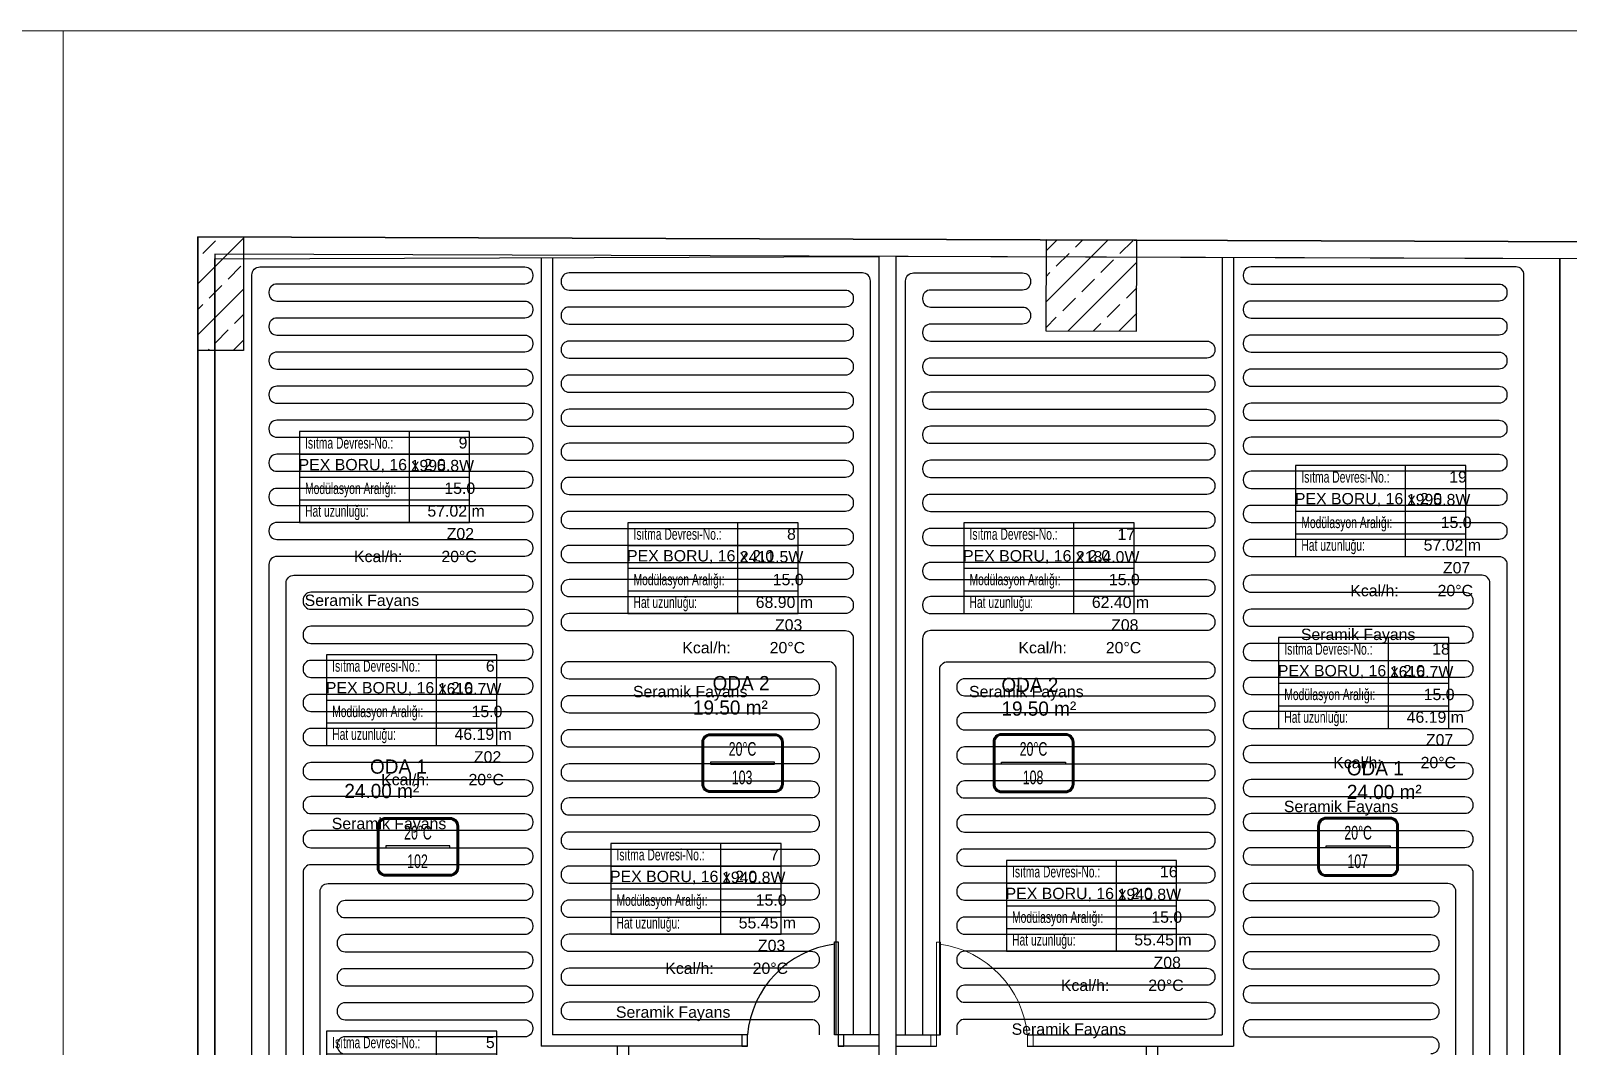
# Model space of a CAD drawing. Header units: centimetres. Extents: x 247996 to 315152, y -468471 to -440326.
# Drawn here: x 284849 to 286204, y -441221 to -440327 of the extents above; entities that cross this region are included whole.
import ezdxf
from ezdxf.enums import TextEntityAlignment as Align

# ---------------------------------------------------------------- set-up
doc = ezdxf.new("R2010")
doc.units = ezdxf.units.CM
doc.layers.add('SCOTT-ANTED', color=144, linetype='CONTINUOUS', lineweight=0)
doc.layers.add('SCOTT-M_Kapi_Kesit', color=171, linetype='CONTINUOUS', lineweight=20)
for name, color, linetype in [('SCOTT-MKDU0', 50, 'CONTINUOUS'), ('SCOTT-MTY-ISIKAYBIMAHAL', 2, 'CONTINUOUS'), ('SCOTT-MTY-PEX-BORU', 1, 'CONTINUOUS'), ('SCOTT-MTY-RADYATÖR', 2, 'CONTINUOUS'), ('SCOTT-MTY-VANA', 1, 'Continuous')]:
    doc.layers.add(name, color=color, linetype=linetype)
doc.styles.add('MtXpl_Comic_Sans_MS', font='comic.ttf')
doc.styles.add('MTYCAPLT', font='arial.ttf')

# ---------------------------------------------------------------- blocks, each defined once
blk = doc.blocks.new('asudhsaudhsa')
at = {"layer": 'SCOTT-M_Kapi_Kesit'}
for points in [[(526319.1, 4501829.3), (526319.1, 4501834.3), (526329.1, 4501834.3), (526329.1, 4501829.3), (526319.1, 4501829.3)], [(526319.1, 4501744.3), (526319.1, 4501749.3), (526329.1, 4501749.3), (526329.1, 4501744.3), (526319.1, 4501744.3)]]:
    blk.add_lwpolyline(points, dxfattribs=at)
blk.add_lwpolyline([(526329.1, 4501829.3), (526329.1, 4501826), (526410.9, 4501826), (526410.9, 4501829.3)], close=True, dxfattribs=at)
blk.add_arc((526320.8, 4501837.9), 88.9, 275.3081, 352.3253, dxfattribs=at)
blk = doc.blocks.new('MTY-RADYATOR MAHAL0')
at = {"layer": 'SCOTT-MTY-ISIKAYBIMAHAL', "color": 2}
for points in [[(-35.7, 18.4), (-35.7, -18.4, 0.414214), (-28.2, -25.9), (28.2, -25.9, 0.414214), (35.7, -18.4), (35.7, 18.4, 0.414214), (28.2, 25.9), (-28.2, 25.9, 0.414214)], [(-34.2, 18.4), (-34.2, -18.4, 0.414214), (-28.2, -24.4), (28.2, -24.4, 0.414214), (34.2, -18.4), (34.2, 18.4, 0.414214), (28.2, 24.4), (-28.2, 24.4, 0.414214)]]:
    blk.add_lwpolyline(points, format="xyb", close=True, dxfattribs=at)
at = {"layer": 'SCOTT-MTY-ISIKAYBIMAHAL', "color": 4}
for points in [[(-35.2, 18.4), (-35.2, -18.4, 0.414214), (-28.2, -25.4), (28.2, -25.4, 0.414214), (35.2, -18.4), (35.2, 18.4, 0.414214), (28.2, 25.4), (-28.2, 25.4, 0.414214)], [(-34.7, 18.4), (-34.7, -18.4, 0.414214), (-28.2, -24.9), (28.2, -24.9, 0.414214), (34.7, -18.4), (34.7, 18.4, 0.414214), (28.2, 24.9), (-28.2, 24.9, 0.414214)]]:
    blk.add_lwpolyline(points, format="xyb", close=True, dxfattribs=at)
at = {"layer": 'SCOTT-MTY-ISIKAYBIMAHAL', "color": 2}
blk.add_lwpolyline([(-28.2, 0.8), (28.2, 0.8), (28.2, -0.8), (-28.2, -0.8)], close=True, dxfattribs=at)
at = {"layer": 'SCOTT-MTY-ISIKAYBIMAHAL', "color": 1, "style": 'MTYCAPLT', "width": 0.65}
for tag, p in [('MAHAL_001', (-14.9, 29.8)), ('NO_001', (-8.3, 6.7))]:
    blk.add_attdef(tag, p, '', height=12, rotation=360, dxfattribs=at)
at = {"layer": 'SCOTT-MTY-ISIKAYBIMAHAL', "color": 4, "style": 'MTYCAPLT', "width": 0.65}
for tag, p in [('DERECE_001', (-22.8, -18.5)), ('ISIKAYBI_001', (-22.7, -41.1))]:
    blk.add_attdef(tag, p, '', height=12, rotation=360, dxfattribs=at)
blk.add_attdef('ALAN', text='', height=12, rotation=360, dxfattribs=at).set_placement((0, -50), align=Align.MIDDLE_CENTER)
blk = doc.blocks.new('MTY-ETIKET')
at = {"layer": 'SCOTT-MTY-RADYATÖR'}
for p, q in [((2.69, 0), (2.69, 8)), ((-7, 6), (8, 6)), ((-7, 4), (8, 4)), ((-7, 2), (8, 2))]:
    blk.add_line(p, q, dxfattribs=at)
blk.add_lwpolyline([(8, 0), (8, 8), (-7, 8), (-7, 0)], close=True, dxfattribs=at)
at = {"layer": 'SCOTT-MTY-RADYATÖR', "style": 'MTYCAPLT', "width": 0.65}
for s, p in [('Isıtma Devresi-No.:', (-6.5, 7)), ('Modülasyon Aralığı:', (-6.5, 3)), ('Hat uzunluğu:', (-6.5, 1))]:
    blk.add_text(s, height=1, rotation=360, dxfattribs=at).set_placement(p, align=Align.MIDDLE_LEFT)
for tag, p in [('NO1_001', (5.8, 6.5)), ('AR_001', (6.25, 2.5)), ('UZ_001', (6.31, 0.51))]:
    blk.add_attdef(tag, p, '', height=1, rotation=360, dxfattribs=at)
at = {"layer": 'SCOTT-MTY-RADYATÖR', "color": 2, "style": 'MTYCAPLT', "width": 0.65}
for tag, p in [('BORU_001', (-7.07, 4.59)), ('YER_001', (2.9, 4.5))]:
    blk.add_attdef(tag, p, '', height=1, dxfattribs=at)

msp = doc.modelspace()

# ---------------------------------------------------------------- linework, layer by layer
at = {"layer": 'SCOTT-ANTED'}
for p, q in [((315151.7, -440326.5), (278382, -440326.5)), ((284877.3, -440326.5), (284877.3, -447826.5))]:
    msp.add_line(p, q, dxfattribs=at)
at = {"layer": 'SCOTT-MKDU0', "color": 8, "ltscale": 0.03}
for p, q in [((286812.9, -440514.4), (284996.1, -440508.2)), ((284996.1, -440508.2), (284996.1, -443082.1)), ((284996.1, -440508.2), (286812.9, -440514.4)), ((284996.1, -443082.1), (284996.1, -440508.2)), ((284996.2, -440508.2), (285036.2, -440508.2)), ((284996.2, -440608.2), (284996.2, -440508.2)), ((284996.2, -440549.3), (285036.2, -440509.3)), ((285000.4, -440522.7), (285011.6, -440511.5)), ((285036.2, -440508.2), (285036.2, -440608.2)), ((285743.5, -440510.8), (285743.2, -440590.8)), ((285743.3, -440565.5), (285797.9, -440511)), ((285743.5, -440520.5), (285753.1, -440510.8)), ((285823.5, -440511), (285743.5, -440510.8)), ((285769.3, -440517.1), (285775.5, -440510.9)), ((285808.6, -440522.7), (285819.8, -440511.5)), ((285823.2, -440591), (285823.5, -440511)), ((286798.1, -440529.3), (285011.1, -440523.2)), ((285011.1, -440523.2), (285011.1, -443082.1)), ((285011.1, -440527.3), (285596.1, -440525.3)), ((285298.6, -440526.3), (285298.6, -441221)), ((285308.6, -440526.3), (285308.6, -441211)), ((285596.1, -440525.2), (285596.1, -441742.1)), ((285596.1, -440525.3), (285596.1, -441742.1)), ((285596.1, -440525.3), (285596.1, -441727.1)), ((285611.1, -440525.2), (285611.1, -441742.1)), ((285611.1, -440525.3), (285611.1, -441742.1)), ((286196.1, -440527.3), (285611.1, -440525.3)), ((285611.1, -440525.3), (285611.1, -441727.1)), ((285752.5, -440533.9), (285763.7, -440522.7)), ((285898.6, -440526.3), (285898.6, -441211)), ((285908.6, -440526.3), (285908.6, -441221)), ((284996.1, -440527.3), (284996.1, -441742.1)), ((285011.1, -440527.3), (285011.1, -441742.1)), ((285011.1, -441727.1), (285011.1, -440527.3)), ((285022.8, -440545.2), (285034, -440533.9)), ((285743.4, -440543), (285746.9, -440539.6)), ((285762.9, -440590.8), (285823.4, -440530.3)), ((285791.8, -440539.6), (285803, -440528.3)), ((286196.1, -440527.3), (286196.1, -441742.1)), ((286196.1, -440527.3), (286196.1, -441742.1)), ((286196.1, -441727.1), (286196.1, -440527.3)), ((285006, -440562), (285017.2, -440550.8)), ((285774.9, -440556.4), (285786.1, -440545.2)), ((285814.2, -440562), (285823.4, -440552.9)), ((284996.2, -440594.2), (285036.2, -440554.2)), ((284996.2, -440571.7), (285000.4, -440567.6)), ((285758.1, -440573.2), (285769.3, -440562)), ((285797.4, -440578.8), (285808.6, -440567.6)), ((285028.4, -440584.5), (285036.2, -440576.6)), ((285743.2, -440588.1), (285752.5, -440578.8)), ((285807.7, -440591), (285823.3, -440575.4)), ((285011.6, -440601.3), (285022.8, -440590.1)), ((285743.2, -440590.8), (285823.2, -440591)), ((285785.3, -440590.9), (285791.8, -440584.5)), ((285036.2, -440608.2), (284996.2, -440608.2)), ((285004.7, -440608.2), (285006, -440606.9)), ((285027.1, -440608.2), (285036.2, -440599.1)), ((285480.3, -441211), (285308.6, -441211)), ((285596.1, -441211), (285557, -441211)), ((285611.1, -441211), (285650.2, -441211)), ((285726.9, -441211), (285898.6, -441211)), ((285480.3, -441221), (285298.6, -441221)), ((285480.3, -441221), (285298.6, -441221)), ((285365.5, -441220.7), (285365.5, -441241.8)), ((285375.5, -441220.7), (285375.5, -441241.8)), ((285596.1, -441221), (285560.3, -441221)), ((285611.1, -441221), (285646.9, -441221)), ((285726.9, -441221), (285908.6, -441221)), ((285726.9, -441221), (285908.6, -441221)), ((285831.7, -441220.7), (285831.7, -441241.8)), ((285841.7, -441220.7), (285841.7, -441241.8))]:
    msp.add_line(p, q, dxfattribs=at)
msp.add_lwpolyline([(285560.3, -441211), (285557, -441211), (285557, -441129.1), (285560.3, -441129.1)], close=True, dxfattribs=at)
for points in [[(285475.3, -441221), (285480.3, -441221), (285480.3, -441211), (285475.3, -441211), (285475.3, -441221)], [(285560.3, -441221), (285565.3, -441221), (285565.3, -441211), (285560.3, -441211), (285560.3, -441221)]]:
    msp.add_lwpolyline(points, dxfattribs=at)
msp.add_arc((285568.8, -441219.2), 88.9, 97.6747, 174.6919, dxfattribs=at)
at = {"layer": 'SCOTT-MTY-PEX-BORU'}
for points in [[(285043.7, -441341), (285043.7, -440541.6, -0.414214), (285050.7, -440534.6), (285284.1, -440534.6, -0.414214), (285291.1, -440541.6), (285291.1, -440542.6, -0.414214), (285284.1, -440549.6), (285065.7, -440549.6, 0.414214), (285058.7, -440556.6), (285058.7, -440557.6, 0.414214), (285065.7, -440564.6), (285284.1, -440564.6, -0.414214), (285291.1, -440571.6), (285291.1, -440572.6, -0.414214), (285284.1, -440579.6), (285065.7, -440579.6, 0.414214), (285058.7, -440586.6), (285058.7, -440587.6, 0.414214), (285065.7, -440594.6), (285284.1, -440594.6, -0.414214), (285291.1, -440601.6), (285291.1, -440602.6, -0.414214), (285284.1, -440609.6), (285065.7, -440609.6, 0.414214), (285058.7, -440616.6), (285058.7, -440617.6, 0.414214), (285065.7, -440624.6), (285284.1, -440624.6, -0.414214), (285291.1, -440631.6), (285291.1, -440632.6, -0.414214), (285284.1, -440639.6), (285065.7, -440639.6, 0.414214), (285058.7, -440646.6), (285058.7, -440647.6, 0.414214), (285065.7, -440654.6), (285284.1, -440654.6, -0.414214), (285291.1, -440661.6), (285291.1, -440662.6, -0.414214), (285284.1, -440669.6), (285065.7, -440669.6, 0.414214), (285058.7, -440676.6), (285058.7, -440677.6, 0.414214), (285065.7, -440684.6), (285284.1, -440684.6, -0.414214), (285291.1, -440691.6), (285291.1, -440692.6, -0.414214), (285284.1, -440699.6), (285065.7, -440699.6, 0.414214), (285058.7, -440706.6), (285058.7, -440707.6, 0.414214), (285065.7, -440714.6), (285284.1, -440714.6, -0.414214), (285291.1, -440721.6), (285291.1, -440722.6, -0.414214), (285284.1, -440729.6), (285065.7, -440729.6, 0.414214), (285058.7, -440736.6), (285058.7, -440737.6, 0.414214), (285065.7, -440744.6), (285284.1, -440744.6, -0.414214), (285291.1, -440751.6), (285291.1, -440752.6, -0.414214), (285284.1, -440759.6), (285065.7, -440759.6, 0.414214), (285058.7, -440766.6), (285058.7, -440767.6, 0.414214), (285065.7, -440774.6), (285284.1, -440774.6, -0.414214), (285291.1, -440781.6), (285291.1, -440782.6, -0.414214), (285284.1, -440789.6), (285065.7, -440789.6, 0.414214), (285058.7, -440796.6), (285058.7, -441341)], [(285588.6, -441211), (285588.6, -440546.9, 0.414214), (285581.6, -440539.9), (285323.1, -440539.9, 0.414214), (285316.1, -440546.9), (285316.1, -440547.9, 0.414214), (285323.1, -440554.9), (285566.6, -440554.9, -0.414214), (285573.6, -440561.9), (285573.6, -440562.9, -0.414214), (285566.6, -440569.9), (285323.1, -440569.9, 0.414214), (285316.1, -440576.9), (285316.1, -440577.9, 0.414214), (285323.1, -440584.9), (285566.6, -440584.9, -0.414214), (285573.6, -440591.9), (285573.6, -440592.9, -0.414214), (285566.6, -440599.9), (285323.1, -440599.9, 0.414214), (285316.1, -440606.9), (285316.1, -440607.9, 0.414214), (285323.1, -440614.9), (285566.6, -440614.9, -0.414214), (285573.6, -440621.9), (285573.6, -440622.9, -0.414214), (285566.6, -440629.9), (285323.1, -440629.9, 0.414214), (285316.1, -440636.9), (285316.1, -440637.9, 0.414214), (285323.1, -440644.9), (285566.6, -440644.9, -0.414214), (285573.6, -440651.9), (285573.6, -440652.9, -0.414214), (285566.6, -440659.9), (285323.1, -440659.9, 0.414214), (285316.1, -440666.9), (285316.1, -440667.9, 0.414214), (285323.1, -440674.9), (285566.6, -440674.9, -0.414214), (285573.6, -440681.9), (285573.6, -440682.9, -0.414214), (285566.6, -440689.9), (285323.1, -440689.9, 0.414214), (285316.1, -440696.9), (285316.1, -440697.9, 0.414214), (285323.1, -440704.9), (285566.6, -440704.9, -0.414214), (285573.6, -440711.9), (285573.6, -440712.9, -0.414214), (285566.6, -440719.9), (285323.1, -440719.9, 0.414214), (285316.1, -440726.9), (285316.1, -440727.9, 0.414214), (285323.1, -440734.9), (285566.6, -440734.9, -0.414214), (285573.6, -440741.9), (285573.6, -440742.9, -0.414214), (285566.6, -440749.9), (285323.1, -440749.9, 0.414214), (285316.1, -440756.9), (285316.1, -440757.9, 0.414214), (285323.1, -440764.9), (285566.6, -440764.9, -0.414214), (285573.6, -440771.9), (285573.6, -440772.9, -0.414214), (285566.6, -440779.9), (285323.1, -440779.9, 0.414214), (285316.1, -440786.9), (285316.1, -440787.9, 0.414214), (285323.1, -440794.9), (285566.6, -440794.9, -0.414214), (285573.6, -440801.9), (285573.6, -440802.9, -0.414214), (285566.6, -440809.9), (285323.1, -440809.9, 0.414214), (285316.1, -440816.9), (285316.1, -440817.9, 0.414214), (285323.1, -440824.9), (285566.6, -440824.9, -0.414214), (285573.6, -440831.9), (285573.6, -440832.9, -0.414214), (285566.6, -440839.9), (285323.1, -440839.9, 0.414214), (285316.1, -440846.9), (285316.1, -440847.9, 0.414214), (285323.1, -440854.9), (285566.6, -440854.9, -0.414214), (285573.6, -440861.9), (285573.6, -441211)], [(285619.7, -441211), (285619.7, -440546.9, -0.414214), (285626.7, -440539.9), (285722.8, -440539.9, -0.414214), (285729.8, -440546.9), (285729.8, -440547.9, -0.414214), (285722.8, -440554.9), (285641.7, -440554.9, 0.414214), (285634.7, -440561.9), (285634.7, -440562.9, 0.414214), (285641.7, -440569.9), (285722.8, -440569.9, -0.414214), (285729.8, -440576.9), (285729.8, -440577.9, -0.414214), (285722.8, -440584.9), (285641.7, -440584.9, 0.414214), (285634.7, -440591.9), (285634.7, -440592.9, 0.414214), (285641.7, -440599.9), (285885.2, -440599.9, -0.414214), (285892.2, -440606.9), (285892.2, -440607.9, -0.414214), (285885.2, -440614.9), (285641.7, -440614.9, 0.414214), (285634.7, -440621.9), (285634.7, -440622.9, 0.414214), (285641.7, -440629.9), (285885.2, -440629.9, -0.414214), (285892.2, -440636.9), (285892.2, -440637.9, -0.414214), (285885.2, -440644.9), (285641.7, -440644.9, 0.414214), (285634.7, -440651.9), (285634.7, -440652.9, 0.414214), (285641.7, -440659.9), (285885.2, -440659.9, -0.414214), (285892.2, -440666.9), (285892.2, -440667.9, -0.414214), (285885.2, -440674.9), (285641.7, -440674.9, 0.414214), (285634.7, -440681.9), (285634.7, -440682.9, 0.414214), (285641.7, -440689.9), (285885.2, -440689.9, -0.414214), (285892.2, -440696.9), (285892.2, -440697.9, -0.414214), (285885.2, -440704.9), (285641.7, -440704.9, 0.414214), (285634.7, -440711.9), (285634.7, -440712.9, 0.414214), (285641.7, -440719.9), (285885.2, -440719.9, -0.414214), (285892.2, -440726.9), (285892.2, -440727.9, -0.414214), (285885.2, -440734.9), (285641.7, -440734.9, 0.414214), (285634.7, -440741.9), (285634.7, -440742.9, 0.414214), (285641.7, -440749.9), (285885.2, -440749.9, -0.414214), (285892.2, -440756.9), (285892.2, -440757.9, -0.414214), (285885.2, -440764.9), (285641.7, -440764.9, 0.414214), (285634.7, -440771.9), (285634.7, -440772.9, 0.414214), (285641.7, -440779.9), (285885.2, -440779.9, -0.414214), (285892.2, -440786.9), (285892.2, -440787.9, -0.414214), (285885.2, -440794.9), (285641.7, -440794.9, 0.414214), (285634.7, -440801.9), (285634.7, -440802.9, 0.414214), (285641.7, -440809.9), (285885.2, -440809.9, -0.414214), (285892.2, -440816.9), (285892.2, -440817.9, -0.414214), (285885.2, -440824.9), (285641.7, -440824.9, 0.414214), (285634.7, -440831.9), (285634.7, -440832.9, 0.414214), (285641.7, -440839.9), (285885.2, -440839.9, -0.414214), (285892.2, -440846.9), (285892.2, -440847.9, -0.414214), (285885.2, -440854.9), (285641.7, -440854.9, 0.414214), (285634.7, -440861.9), (285634.7, -441211)], [(286164.6, -441341), (286164.6, -440541.6, 0.414214), (286157.6, -440534.6), (285924.2, -440534.6, 0.414214), (285917.2, -440541.6), (285917.2, -440542.6, 0.414214), (285924.2, -440549.6), (286142.6, -440549.6, -0.414214), (286149.6, -440556.6), (286149.6, -440557.6, -0.414214), (286142.6, -440564.6), (285924.2, -440564.6, 0.414214), (285917.2, -440571.6), (285917.2, -440572.6, 0.414214), (285924.2, -440579.6), (286142.6, -440579.6, -0.414214), (286149.6, -440586.6), (286149.6, -440587.6, -0.414214), (286142.6, -440594.6), (285924.2, -440594.6, 0.414214), (285917.2, -440601.6), (285917.2, -440602.6, 0.414214), (285924.2, -440609.6), (286142.6, -440609.6, -0.414214), (286149.6, -440616.6), (286149.6, -440617.6, -0.414214), (286142.6, -440624.6), (285924.2, -440624.6, 0.414214), (285917.2, -440631.6), (285917.2, -440632.6, 0.414214), (285924.2, -440639.6), (286142.6, -440639.6, -0.414214), (286149.6, -440646.6), (286149.6, -440647.6, -0.414214), (286142.6, -440654.6), (285924.2, -440654.6, 0.414214), (285917.2, -440661.6), (285917.2, -440662.6, 0.414214), (285924.2, -440669.6), (286142.6, -440669.6, -0.414214), (286149.6, -440676.6), (286149.6, -440677.6, -0.414214), (286142.6, -440684.6), (285924.2, -440684.6, 0.414214), (285917.2, -440691.6), (285917.2, -440692.6, 0.414214), (285924.2, -440699.6), (286142.6, -440699.6, -0.414214), (286149.6, -440706.6), (286149.6, -440707.6, -0.414214), (286142.6, -440714.6), (285924.2, -440714.6, 0.414214), (285917.2, -440721.6), (285917.2, -440722.6, 0.414214), (285924.2, -440729.6), (286142.6, -440729.6, -0.414214), (286149.6, -440736.6), (286149.6, -440737.6, -0.414214), (286142.6, -440744.6), (285924.2, -440744.6, 0.414214), (285917.2, -440751.6), (285917.2, -440752.6, 0.414214), (285924.2, -440759.6), (286142.6, -440759.6, -0.414214), (286149.6, -440766.6), (286149.6, -440767.6, -0.414214), (286142.6, -440774.6), (285924.2, -440774.6, 0.414214), (285917.2, -440781.6), (285917.2, -440782.6, 0.414214), (285924.2, -440789.6), (286142.6, -440789.6, -0.414214), (286149.6, -440796.6), (286149.6, -441341)], [(285073.7, -441341), (285073.7, -440813.1, -0.414214), (285080.7, -440806.1), (285284.1, -440806.1, -0.414214), (285291.1, -440813.1), (285291.1, -440814.1, -0.414214), (285284.1, -440821.1), (285095.7, -440821.1, 0.414214), (285088.7, -440828.1), (285088.7, -440829.1, 0.414214), (285095.7, -440836.1), (285284.1, -440836.1, -0.414214), (285291.1, -440843.1), (285291.1, -440844.1, -0.414214), (285284.1, -440851.1), (285095.7, -440851.1, 0.414214), (285088.7, -440858.1), (285088.7, -440859.1, 0.414214), (285095.7, -440866.1), (285284.1, -440866.1, -0.414214), (285291.1, -440873.1), (285291.1, -440874.1, -0.414214), (285284.1, -440881.1), (285095.7, -440881.1, 0.414214), (285088.7, -440888.1), (285088.7, -440889.1, 0.414214), (285095.7, -440896.1), (285284.1, -440896.1, -0.414214), (285291.1, -440903.1), (285291.1, -440904.1, -0.414214), (285284.1, -440911.1), (285095.7, -440911.1, 0.414214), (285088.7, -440918.1), (285088.7, -440919.1, 0.414214), (285095.7, -440926.1), (285284.1, -440926.1, -0.414214), (285291.1, -440933.1), (285291.1, -440934.1, -0.414214), (285284.1, -440941.1), (285095.7, -440941.1, 0.414214), (285088.7, -440948.1), (285088.7, -440949.1, 0.414214), (285095.7, -440956.1), (285284.1, -440956.1, -0.414214), (285291.1, -440963.1), (285291.1, -440964.1, -0.414214), (285284.1, -440971.1), (285095.7, -440971.1, 0.414214), (285088.7, -440978.1), (285088.7, -440979.1, 0.414214), (285095.7, -440986.1), (285284.1, -440986.1, -0.414214), (285291.1, -440993.1), (285291.1, -440994.1, -0.414214), (285284.1, -441001.1), (285095.7, -441001.1, 0.414214), (285088.7, -441008.1), (285088.7, -441009.1, 0.414214), (285095.7, -441016.1), (285284.1, -441016.1, -0.414214), (285291.1, -441023.1), (285291.1, -441024.1, -0.414214), (285284.1, -441031.1), (285095.7, -441031.1, 0.414214), (285088.7, -441038.1), (285088.7, -441039.1, 0.414214), (285095.7, -441046.1), (285284.1, -441046.1, -0.414214), (285291.1, -441053.1), (285291.1, -441054.1, -0.414214), (285284.1, -441061.1), (285095.7, -441061.1, 0.414214), (285088.7, -441068.1), (285088.7, -441341)], [(286134.6, -441341), (286134.6, -440813.1, 0.414214), (286127.6, -440806.1), (285924.2, -440806.1, 0.414214), (285917.2, -440813.1), (285917.2, -440814.1, 0.414214), (285924.2, -440821.1), (286112.6, -440821.1, -0.414214), (286119.6, -440828.1), (286119.6, -440829.1, -0.414214), (286112.6, -440836.1), (285924.2, -440836.1, 0.414214), (285917.2, -440843.1), (285917.2, -440844.1, 0.414214), (285924.2, -440851.1), (286112.6, -440851.1, -0.414214), (286119.6, -440858.1), (286119.6, -440859.1, -0.414214), (286112.6, -440866.1), (285924.2, -440866.1, 0.414214), (285917.2, -440873.1), (285917.2, -440874.1, 0.414214), (285924.2, -440881.1), (286112.6, -440881.1, -0.414214), (286119.6, -440888.1), (286119.6, -440889.1, -0.414214), (286112.6, -440896.1), (285924.2, -440896.1, 0.414214), (285917.2, -440903.1), (285917.2, -440904.1, 0.414214), (285924.2, -440911.1), (286112.6, -440911.1, -0.414214), (286119.6, -440918.1), (286119.6, -440919.1, -0.414214), (286112.6, -440926.1), (285924.2, -440926.1, 0.414214), (285917.2, -440933.1), (285917.2, -440934.1, 0.414214), (285924.2, -440941.1), (286112.6, -440941.1, -0.414214), (286119.6, -440948.1), (286119.6, -440949.1, -0.414214), (286112.6, -440956.1), (285924.2, -440956.1, 0.414214), (285917.2, -440963.1), (285917.2, -440964.1, 0.414214), (285924.2, -440971.1), (286112.6, -440971.1, -0.414214), (286119.6, -440978.1), (286119.6, -440979.1, -0.414214), (286112.6, -440986.1), (285924.2, -440986.1, 0.414214), (285917.2, -440993.1), (285917.2, -440994.1, 0.414214), (285924.2, -441001.1), (286112.6, -441001.1, -0.414214), (286119.6, -441008.1), (286119.6, -441009.1, -0.414214), (286112.6, -441016.1), (285924.2, -441016.1, 0.414214), (285917.2, -441023.1), (285917.2, -441024.1, 0.414214), (285924.2, -441031.1), (286112.6, -441031.1, -0.414214), (286119.6, -441038.1), (286119.6, -441039.1, -0.414214), (286112.6, -441046.1), (285924.2, -441046.1, 0.414214), (285917.2, -441053.1), (285917.2, -441054.1, 0.414214), (285924.2, -441061.1), (286112.6, -441061.1, -0.414214), (286119.6, -441068.1), (286119.6, -441341)], [(285558.6, -441211), (285558.6, -440889.3, 0.414214), (285551.6, -440882.3), (285323.1, -440882.3, 0.414214), (285316.1, -440889.3), (285316.1, -440890.3, 0.414214), (285323.1, -440897.3), (285536.6, -440897.3, -0.414214), (285543.6, -440904.3), (285543.6, -440905.3, -0.414214), (285536.6, -440912.3), (285323.1, -440912.3, 0.414214), (285316.1, -440919.3), (285316.1, -440920.3, 0.414214), (285323.1, -440927.3), (285536.6, -440927.3, -0.414214), (285543.6, -440934.3), (285543.6, -440935.3, -0.414214), (285536.6, -440942.3), (285323.1, -440942.3, 0.414214), (285316.1, -440949.3), (285316.1, -440950.3, 0.414214), (285323.1, -440957.3), (285536.6, -440957.3, -0.414214), (285543.6, -440964.3), (285543.6, -440965.3, -0.414214), (285536.6, -440972.3), (285323.1, -440972.3, 0.414214), (285316.1, -440979.3), (285316.1, -440980.3, 0.414214), (285323.1, -440987.3), (285536.6, -440987.3, -0.414214), (285543.6, -440994.3), (285543.6, -440995.3, -0.414214), (285536.6, -441002.3), (285323.1, -441002.3, 0.414214), (285316.1, -441009.3), (285316.1, -441010.3, 0.414214), (285323.1, -441017.3), (285536.6, -441017.3, -0.414214), (285543.6, -441024.3), (285543.6, -441025.3, -0.414214), (285536.6, -441032.3), (285323.1, -441032.3, 0.414214), (285316.1, -441039.3), (285316.1, -441040.3, 0.414214), (285323.1, -441047.3), (285536.6, -441047.3, -0.414214), (285543.6, -441054.3), (285543.6, -441055.3, -0.414214), (285536.6, -441062.3), (285323.1, -441062.3, 0.414214), (285316.1, -441069.3), (285316.1, -441070.3, 0.414214), (285323.1, -441077.3), (285536.6, -441077.3, -0.414214), (285543.6, -441084.3), (285543.6, -441085.3, -0.414214), (285536.6, -441092.3), (285323.1, -441092.3, 0.414214), (285316.1, -441099.3), (285316.1, -441100.3, 0.414214), (285323.1, -441107.3), (285536.6, -441107.3, -0.414214), (285543.6, -441114.3), (285543.6, -441115.3, -0.414214), (285536.6, -441122.3), (285323.1, -441122.3, 0.414214), (285316.1, -441129.3), (285316.1, -441130.3, 0.414214), (285323.1, -441137.3), (285536.6, -441137.3, -0.414214), (285543.6, -441144.3), (285543.6, -441145.3, -0.414214), (285536.6, -441152.3), (285323.1, -441152.3, 0.414214), (285316.1, -441159.3), (285316.1, -441160.3, 0.414214), (285323.1, -441167.3), (285536.6, -441167.3, -0.414214), (285543.6, -441174.3), (285543.6, -441175.3, -0.414214), (285536.6, -441182.3), (285323.1, -441182.3, 0.414214), (285316.1, -441189.3), (285316.1, -441190.3, 0.414214), (285323.1, -441197.3), (285536.6, -441197.3, -0.414214), (285543.6, -441204.3), (285543.6, -441211)], [(285649.7, -441211), (285649.7, -440889.3, -0.414214), (285656.7, -440882.3), (285885.2, -440882.3, -0.414214), (285892.2, -440889.3), (285892.2, -440890.3, -0.414214), (285885.2, -440897.3), (285671.7, -440897.3, 0.414214), (285664.7, -440904.3), (285664.7, -440905.3, 0.414214), (285671.7, -440912.3), (285885.2, -440912.3, -0.414214), (285892.2, -440919.3), (285892.2, -440920.3, -0.414214), (285885.2, -440927.3), (285671.7, -440927.3, 0.414214), (285664.7, -440934.3), (285664.7, -440935.3, 0.414214), (285671.7, -440942.3), (285885.2, -440942.3, -0.414214), (285892.2, -440949.3), (285892.2, -440950.3, -0.414214), (285885.2, -440957.3), (285671.7, -440957.3, 0.414214), (285664.7, -440964.3), (285664.7, -440965.3, 0.414214), (285671.7, -440972.3), (285885.2, -440972.3, -0.414214), (285892.2, -440979.3), (285892.2, -440980.3, -0.414214), (285885.2, -440987.3), (285671.7, -440987.3, 0.414214), (285664.7, -440994.3), (285664.7, -440995.3, 0.414214), (285671.7, -441002.3), (285885.2, -441002.3, -0.414214), (285892.2, -441009.3), (285892.2, -441010.3, -0.414214), (285885.2, -441017.3), (285671.7, -441017.3, 0.414214), (285664.7, -441024.3), (285664.7, -441025.3, 0.414214), (285671.7, -441032.3), (285885.2, -441032.3, -0.414214), (285892.2, -441039.3), (285892.2, -441040.3, -0.414214), (285885.2, -441047.3), (285671.7, -441047.3, 0.414214), (285664.7, -441054.3), (285664.7, -441055.3, 0.414214), (285671.7, -441062.3), (285885.2, -441062.3, -0.414214), (285892.2, -441069.3), (285892.2, -441070.3, -0.414214), (285885.2, -441077.3), (285671.7, -441077.3, 0.414214), (285664.7, -441084.3), (285664.7, -441085.3, 0.414214), (285671.7, -441092.3), (285885.2, -441092.3, -0.414214), (285892.2, -441099.3), (285892.2, -441100.3, -0.414214), (285885.2, -441107.3), (285671.7, -441107.3, 0.414214), (285664.7, -441114.3), (285664.7, -441115.3, 0.414214), (285671.7, -441122.3), (285885.2, -441122.3, -0.414214), (285892.2, -441129.3), (285892.2, -441130.3, -0.414214), (285885.2, -441137.3), (285671.7, -441137.3, 0.414214), (285664.7, -441144.3), (285664.7, -441145.3, 0.414214), (285671.7, -441152.3), (285885.2, -441152.3, -0.414214), (285892.2, -441159.3), (285892.2, -441160.3, -0.414214), (285885.2, -441167.3), (285671.7, -441167.3, 0.414214), (285664.7, -441174.3), (285664.7, -441175.3, 0.414214), (285671.7, -441182.3), (285885.2, -441182.3, -0.414214), (285892.2, -441189.3), (285892.2, -441190.3, -0.414214), (285885.2, -441197.3), (285671.7, -441197.3, 0.414214), (285664.7, -441204.3), (285664.7, -441211)], [(285103.7, -441341), (285103.7, -441084.7, -0.414214), (285110.7, -441077.7), (285284.1, -441077.7, -0.414214), (285291.1, -441084.7), (285291.1, -441085.7, -0.414214), (285284.1, -441092.7), (285125.7, -441092.7, 0.414214), (285118.7, -441099.7), (285118.7, -441100.7, 0.414214), (285125.7, -441107.7), (285284.1, -441107.7, -0.414214), (285291.1, -441114.7), (285291.1, -441115.7, -0.414214), (285284.1, -441122.7), (285125.7, -441122.7, 0.414214), (285118.7, -441129.7), (285118.7, -441130.7, 0.414214), (285125.7, -441137.7), (285284.1, -441137.7, -0.414214), (285291.1, -441144.7), (285291.1, -441145.7, -0.414214), (285284.1, -441152.7), (285125.7, -441152.7, 0.414214), (285118.7, -441159.7), (285118.7, -441160.7, 0.414214), (285125.7, -441167.7), (285284.1, -441167.7, -0.414214), (285291.1, -441174.7), (285291.1, -441175.7, -0.414214), (285284.1, -441182.7), (285125.7, -441182.7, 0.414214), (285118.7, -441189.7), (285118.7, -441190.7, 0.414214), (285125.7, -441197.7), (285284.1, -441197.7, -0.414214), (285291.1, -441204.7), (285291.1, -441205.7, -0.414214), (285284.1, -441212.7), (285125.7, -441212.7, 0.414214), (285118.7, -441219.7), (285118.7, -441220.7, 0.414214), (285125.7, -441227.7)], [(286104.6, -441341), (286104.6, -441084.7, 0.414214), (286097.6, -441077.7), (285924.2, -441077.7, 0.414214), (285917.2, -441084.7), (285917.2, -441085.7, 0.414214), (285924.2, -441092.7), (286082.6, -441092.7, -0.414214), (286089.6, -441099.7), (286089.6, -441100.7, -0.414214), (286082.6, -441107.7), (285924.2, -441107.7, 0.414214), (285917.2, -441114.7), (285917.2, -441115.7, 0.414214), (285924.2, -441122.7), (286082.6, -441122.7, -0.414214), (286089.6, -441129.7), (286089.6, -441130.7, -0.414214), (286082.6, -441137.7), (285924.2, -441137.7, 0.414214), (285917.2, -441144.7), (285917.2, -441145.7, 0.414214), (285924.2, -441152.7), (286082.6, -441152.7, -0.414214), (286089.6, -441159.7), (286089.6, -441160.7, -0.414214), (286082.6, -441167.7), (285924.2, -441167.7, 0.414214), (285917.2, -441174.7), (285917.2, -441175.7, 0.414214), (285924.2, -441182.7), (286082.6, -441182.7, -0.414214), (286089.6, -441189.7), (286089.6, -441190.7, -0.414214), (286082.6, -441197.7), (285924.2, -441197.7, 0.414214), (285917.2, -441204.7), (285917.2, -441205.7, 0.414214), (285924.2, -441212.7), (286082.6, -441212.7, -0.414214), (286089.6, -441219.7), (286089.6, -441220.7, -0.414214), (286082.6, -441227.7)]]:
    msp.add_lwpolyline(points, format="xyb", dxfattribs=at)

# ---------------------------------------------------------------- block references
at = {"layer": 'SCOTT-MKDU0', "color": 8, "ltscale": 0.03, "rotation": 90.00000000000001}
msp.add_blockref('asudhsaudhsa', (4787476.3, -967540.1), dxfattribs=at)
at = {"layer": 'SCOTT-MTY-VANA'}
ref = msp.add_blockref('MTY-ETIKET', (285155.5, -440759.6), dxfattribs=dict(at, xscale=10, yscale=10))
ref.add_attrib('UZ_001', '57.02 m', (285198.3, -440754.5), dxfattribs={"layer": 'SCOTT-MTY-RADYATÖR', "height": 10, "rotation": 360, "style": 'MTYCAPLT'})
ref.add_attrib('AR_001', '15.0', (285213.2, -440734.5), dxfattribs={"layer": 'SCOTT-MTY-RADYATÖR', "height": 10, "rotation": 360, "style": 'MTYCAPLT'})
ref.add_attrib('NO1_001', '9', (285225.8, -440694.5), dxfattribs={"layer": 'SCOTT-MTY-RADYATÖR', "height": 10, "rotation": 360, "style": 'MTYCAPLT'})
ref.add_attrib('BORU_001', 'PEX BORU, 16 x 2.0', (285084.8, -440713.7), dxfattribs={"layer": 'SCOTT-MTY-RADYATÖR', "height": 10, "style": 'MTYCAPLT'})
ref.add_attrib('NO_001', 'Z02', (285215.3, -440774.5), dxfattribs={"layer": 'SCOTT-MTY-RADYATÖR', "height": 10, "style": 'MTYCAPLT'})
ref.add_attrib('DERECE_001', '20%%DC', (285210.6, -440794.6), dxfattribs={"layer": 'SCOTT-MTY-RADYATÖR', "height": 10, "style": 'MTYCAPLT'})
ref.add_attrib('KCAL/H:_001', 'Kcal/h:', (285133.6, -440794.6), dxfattribs={"layer": 'SCOTT-MTY-RADYATÖR', "height": 10, "style": 'MTYCAPLT'})
ref.add_attrib('MALZEMECINSI_001', 'Seramik Fayans', (285090.1, -440833.2), dxfattribs={"layer": 'SCOTT-MTY-RADYATÖR', "height": 10, "style": 'MTYCAPLT'})
ref.add_attrib('YER_001', '1995.8W', (285183.5, -440714.5), dxfattribs={"layer": 'SCOTT-MTY-RADYATÖR', "height": 10, "style": 'MTYCAPLT'})
ref = msp.add_blockref('MTY-ETIKET', (286033.4, -440789.6), dxfattribs=dict(at, xscale=10, yscale=10))
ref.add_attrib('UZ_001', '57.02 m', (286076.2, -440784.5), dxfattribs={"layer": 'SCOTT-MTY-RADYATÖR', "height": 10, "rotation": 360, "style": 'MTYCAPLT'})
ref.add_attrib('AR_001', '15.0', (286091.2, -440764.5), dxfattribs={"layer": 'SCOTT-MTY-RADYATÖR', "height": 10, "rotation": 360, "style": 'MTYCAPLT'})
ref.add_attrib('NO1_001', '19', (286098.7, -440724.5), dxfattribs={"layer": 'SCOTT-MTY-RADYATÖR', "height": 10, "rotation": 360, "style": 'MTYCAPLT'})
ref.add_attrib('BORU_001', 'PEX BORU, 16 x 2.0', (285962.7, -440743.7), dxfattribs={"layer": 'SCOTT-MTY-RADYATÖR', "height": 10, "style": 'MTYCAPLT'})
ref.add_attrib('NO_001', 'Z07', (286093.2, -440804.5), dxfattribs={"layer": 'SCOTT-MTY-RADYATÖR', "height": 10, "style": 'MTYCAPLT'})
ref.add_attrib('DERECE_001', '20%%DC', (286088.5, -440824.6), dxfattribs={"layer": 'SCOTT-MTY-RADYATÖR', "height": 10, "style": 'MTYCAPLT'})
ref.add_attrib('KCAL/H:_001', 'Kcal/h:', (286011.5, -440824.6), dxfattribs={"layer": 'SCOTT-MTY-RADYATÖR', "height": 10, "style": 'MTYCAPLT'})
ref.add_attrib('MALZEMECINSI_001', 'Seramik Fayans', (285968, -440863.2), dxfattribs={"layer": 'SCOTT-MTY-RADYATÖR', "height": 10, "style": 'MTYCAPLT'})
ref.add_attrib('YER_001', '1995.8W', (286061.4, -440744.5), dxfattribs={"layer": 'SCOTT-MTY-RADYATÖR', "height": 10, "style": 'MTYCAPLT'})
ref = msp.add_blockref('MTY-ETIKET', (285444.9, -440839.9), dxfattribs=dict(at, xscale=10, yscale=10))
ref.add_attrib('UZ_001', '68.90 m', (285487.6, -440834.9), dxfattribs={"layer": 'SCOTT-MTY-RADYATÖR', "height": 10, "rotation": 360, "style": 'MTYCAPLT'})
ref.add_attrib('AR_001', '15.0', (285502.6, -440814.9), dxfattribs={"layer": 'SCOTT-MTY-RADYATÖR', "height": 10, "rotation": 360, "style": 'MTYCAPLT'})
ref.add_attrib('NO1_001', '8', (285515.2, -440774.9), dxfattribs={"layer": 'SCOTT-MTY-RADYATÖR', "height": 10, "rotation": 360, "style": 'MTYCAPLT'})
ref.add_attrib('BORU_001', 'PEX BORU, 16 x 2.0', (285374.2, -440794), dxfattribs={"layer": 'SCOTT-MTY-RADYATÖR', "height": 10, "style": 'MTYCAPLT'})
ref.add_attrib('NO_001', 'Z03', (285504.6, -440854.9), dxfattribs={"layer": 'SCOTT-MTY-RADYATÖR', "height": 10, "style": 'MTYCAPLT'})
ref.add_attrib('DERECE_001', '20%%DC', (285499.9, -440874.9), dxfattribs={"layer": 'SCOTT-MTY-RADYATÖR', "height": 10, "style": 'MTYCAPLT'})
ref.add_attrib('KCAL/H:_001', 'Kcal/h:', (285422.9, -440874.9), dxfattribs={"layer": 'SCOTT-MTY-RADYATÖR', "height": 10, "style": 'MTYCAPLT'})
ref.add_attrib('MALZEMECINSI_001', 'Seramik Fayans', (285379.4, -440913.6), dxfattribs={"layer": 'SCOTT-MTY-RADYATÖR', "height": 10, "style": 'MTYCAPLT'})
ref.add_attrib('YER_001', '2411.5W', (285473.6, -440794.9), dxfattribs={"layer": 'SCOTT-MTY-RADYATÖR', "height": 10, "style": 'MTYCAPLT'})
ref = msp.add_blockref('MTY-ETIKET', (285741, -440839.9), dxfattribs=dict(at, xscale=10, yscale=10))
ref.add_attrib('UZ_001', '62.40 m', (285783.8, -440834.9), dxfattribs={"layer": 'SCOTT-MTY-RADYATÖR', "height": 10, "rotation": 360, "style": 'MTYCAPLT'})
ref.add_attrib('AR_001', '15.0', (285798.8, -440814.9), dxfattribs={"layer": 'SCOTT-MTY-RADYATÖR', "height": 10, "rotation": 360, "style": 'MTYCAPLT'})
ref.add_attrib('NO1_001', '17', (285806.4, -440775), dxfattribs={"layer": 'SCOTT-MTY-RADYATÖR', "height": 10, "rotation": 360, "style": 'MTYCAPLT'})
ref.add_attrib('BORU_001', 'PEX BORU, 16 x 2.0', (285670.3, -440794), dxfattribs={"layer": 'SCOTT-MTY-RADYATÖR', "height": 10, "style": 'MTYCAPLT'})
ref.add_attrib('NO_001', 'Z08', (285800.8, -440854.9), dxfattribs={"layer": 'SCOTT-MTY-RADYATÖR', "height": 10, "style": 'MTYCAPLT'})
ref.add_attrib('DERECE_001', '20%%DC', (285796.1, -440874.9), dxfattribs={"layer": 'SCOTT-MTY-RADYATÖR', "height": 10, "style": 'MTYCAPLT'})
ref.add_attrib('KCAL/H:_001', 'Kcal/h:', (285719.1, -440874.9), dxfattribs={"layer": 'SCOTT-MTY-RADYATÖR', "height": 10, "style": 'MTYCAPLT'})
ref.add_attrib('MALZEMECINSI_001', 'Seramik Fayans', (285675.6, -440913.6), dxfattribs={"layer": 'SCOTT-MTY-RADYATÖR', "height": 10, "style": 'MTYCAPLT'})
ref.add_attrib('YER_001', '2184.0W', (285769.8, -440794.9), dxfattribs={"layer": 'SCOTT-MTY-RADYATÖR', "height": 10, "style": 'MTYCAPLT'})
ref = msp.add_blockref('MTY-ETIKET', (286018.4, -440941.1), dxfattribs=dict(at, xscale=10, yscale=10))
ref.add_attrib('UZ_001', '46.19 m', (286061.2, -440936.1), dxfattribs={"layer": 'SCOTT-MTY-RADYATÖR', "height": 10, "rotation": 360, "style": 'MTYCAPLT'})
ref.add_attrib('AR_001', '15.0', (286076.2, -440916.1), dxfattribs={"layer": 'SCOTT-MTY-RADYATÖR', "height": 10, "rotation": 360, "style": 'MTYCAPLT'})
ref.add_attrib('NO1_001', '18', (286083.7, -440876.1), dxfattribs={"layer": 'SCOTT-MTY-RADYATÖR', "height": 10, "rotation": 360, "style": 'MTYCAPLT'})
ref.add_attrib('BORU_001', 'PEX BORU, 16 x 2.0', (285947.7, -440895.2), dxfattribs={"layer": 'SCOTT-MTY-RADYATÖR', "height": 10, "style": 'MTYCAPLT'})
ref.add_attrib('NO_001', 'Z07', (286078.2, -440956.1), dxfattribs={"layer": 'SCOTT-MTY-RADYATÖR', "height": 10, "style": 'MTYCAPLT'})
ref.add_attrib('DERECE_001', '20%%DC', (286073.5, -440976.1), dxfattribs={"layer": 'SCOTT-MTY-RADYATÖR', "height": 10, "style": 'MTYCAPLT'})
ref.add_attrib('KCAL/H:_001', 'Kcal/h:', (285996.5, -440976.1), dxfattribs={"layer": 'SCOTT-MTY-RADYATÖR', "height": 10, "style": 'MTYCAPLT'})
ref.add_attrib('MALZEMECINSI_001', 'Seramik Fayans', (285953, -441014.8), dxfattribs={"layer": 'SCOTT-MTY-RADYATÖR', "height": 10, "style": 'MTYCAPLT'})
ref.add_attrib('YER_001', '1616.7W', (286046.4, -440896.1), dxfattribs={"layer": 'SCOTT-MTY-RADYATÖR', "height": 10, "style": 'MTYCAPLT'})
ref = msp.add_blockref('MTY-ETIKET', (285179.4, -440956.1), dxfattribs=dict(at, xscale=10, yscale=10))
ref.add_attrib('UZ_001', '46.19 m', (285222.2, -440951.1), dxfattribs={"layer": 'SCOTT-MTY-RADYATÖR', "height": 10, "rotation": 360, "style": 'MTYCAPLT'})
ref.add_attrib('AR_001', '15.0', (285237.2, -440931.1), dxfattribs={"layer": 'SCOTT-MTY-RADYATÖR', "height": 10, "rotation": 360, "style": 'MTYCAPLT'})
ref.add_attrib('NO1_001', '6', (285249.8, -440891.1), dxfattribs={"layer": 'SCOTT-MTY-RADYATÖR', "height": 10, "rotation": 360, "style": 'MTYCAPLT'})
ref.add_attrib('BORU_001', 'PEX BORU, 16 x 2.0', (285108.8, -440910.2), dxfattribs={"layer": 'SCOTT-MTY-RADYATÖR', "height": 10, "style": 'MTYCAPLT'})
ref.add_attrib('NO_001', 'Z02', (285239.3, -440971.1), dxfattribs={"layer": 'SCOTT-MTY-RADYATÖR', "height": 10, "style": 'MTYCAPLT'})
ref.add_attrib('DERECE_001', '20%%DC', (285234.5, -440991.1), dxfattribs={"layer": 'SCOTT-MTY-RADYATÖR', "height": 10, "style": 'MTYCAPLT'})
ref.add_attrib('KCAL/H:_001', 'Kcal/h:', (285157.5, -440991.1), dxfattribs={"layer": 'SCOTT-MTY-RADYATÖR', "height": 10, "style": 'MTYCAPLT'})
ref.add_attrib('MALZEMECINSI_001', 'Seramik Fayans', (285114, -441029.8), dxfattribs={"layer": 'SCOTT-MTY-RADYATÖR', "height": 10, "style": 'MTYCAPLT'})
ref.add_attrib('YER_001', '1616.7W', (285207.5, -440911.1), dxfattribs={"layer": 'SCOTT-MTY-RADYATÖR', "height": 10, "style": 'MTYCAPLT'})
ref = msp.add_blockref('MTY-RADYATOR MAHAL0', (285476, -440971.6), dxfattribs=dict(at, xscale=-1, rotation=180))
ref.add_attrib('DERECE_001', '20%%DC', (285463.8, -440965.1), dxfattribs={"layer": 'SCOTT-MTY-ISIKAYBIMAHAL', "color": 4, "height": 12, "rotation": 0, "style": 'MTYCAPLT', "width": 0.65})
ref.add_attrib('NO_001', '103', (285466.5, -440990.2), dxfattribs={"layer": 'SCOTT-MTY-ISIKAYBIMAHAL', "color": 1, "height": 12, "rotation": 0, "style": 'MTYCAPLT', "width": 0.65})
ref = msp.add_blockref('MTY-RADYATOR MAHAL0', (285732.4, -440971.6), dxfattribs=dict(at, rotation=180))
ref.add_attrib('DERECE_001', '20%%DC', (285720.2, -440965.1), dxfattribs={"layer": 'SCOTT-MTY-ISIKAYBIMAHAL', "color": 4, "height": 12, "rotation": 360, "style": 'MTYCAPLT', "width": 0.65})
ref.add_attrib('NO_001', '108', (285722.9, -440990.2), dxfattribs={"layer": 'SCOTT-MTY-ISIKAYBIMAHAL', "color": 1, "height": 12, "rotation": 360, "style": 'MTYCAPLT', "width": 0.65})
ref = msp.add_blockref('MTY-RADYATOR MAHAL0', (285189.9, -441045.4), dxfattribs=dict(at, xscale=-1, rotation=180))
ref.add_attrib('DERECE_001', '20%%DC', (285177.8, -441038.9), dxfattribs={"layer": 'SCOTT-MTY-ISIKAYBIMAHAL', "color": 4, "height": 12, "rotation": 0, "style": 'MTYCAPLT', "width": 0.65})
ref.add_attrib('NO_001', '102', (285180.5, -441064), dxfattribs={"layer": 'SCOTT-MTY-ISIKAYBIMAHAL', "color": 1, "height": 12, "rotation": 0, "style": 'MTYCAPLT', "width": 0.65})
ref = msp.add_blockref('MTY-RADYATOR MAHAL0', (286018.4, -441045.4), dxfattribs=dict(at, rotation=180))
ref.add_attrib('DERECE_001', '20%%DC', (286006.3, -441038.9), dxfattribs={"layer": 'SCOTT-MTY-ISIKAYBIMAHAL', "color": 4, "height": 12, "rotation": 360, "style": 'MTYCAPLT', "width": 0.65})
ref.add_attrib('NO_001', '107', (286009, -441064), dxfattribs={"layer": 'SCOTT-MTY-ISIKAYBIMAHAL', "color": 1, "height": 12, "rotation": 360, "style": 'MTYCAPLT', "width": 0.65})
ref = msp.add_blockref('MTY-ETIKET', (285429.9, -441122.3), dxfattribs=dict(at, xscale=10, yscale=10))
ref.add_attrib('UZ_001', '55.45 m', (285472.6, -441117.2), dxfattribs={"layer": 'SCOTT-MTY-RADYATÖR', "height": 10, "rotation": 360, "style": 'MTYCAPLT'})
ref.add_attrib('AR_001', '15.0', (285487.6, -441097.2), dxfattribs={"layer": 'SCOTT-MTY-RADYATÖR', "height": 10, "rotation": 360, "style": 'MTYCAPLT'})
ref.add_attrib('NO1_001', '7', (285500.2, -441057.3), dxfattribs={"layer": 'SCOTT-MTY-RADYATÖR', "height": 10, "rotation": 360, "style": 'MTYCAPLT'})
ref.add_attrib('BORU_001', 'PEX BORU, 16 x 2.0', (285359.2, -441076.4), dxfattribs={"layer": 'SCOTT-MTY-RADYATÖR', "height": 10, "style": 'MTYCAPLT'})
ref.add_attrib('NO_001', 'Z03', (285489.6, -441137.2), dxfattribs={"layer": 'SCOTT-MTY-RADYATÖR', "height": 10, "style": 'MTYCAPLT'})
ref.add_attrib('DERECE_001', '20%%DC', (285484.9, -441157.3), dxfattribs={"layer": 'SCOTT-MTY-RADYATÖR', "height": 10, "style": 'MTYCAPLT'})
ref.add_attrib('KCAL/H:_001', 'Kcal/h:', (285407.9, -441157.3), dxfattribs={"layer": 'SCOTT-MTY-RADYATÖR', "height": 10, "style": 'MTYCAPLT'})
ref.add_attrib('MALZEMECINSI_001', 'Seramik Fayans', (285364.4, -441195.9), dxfattribs={"layer": 'SCOTT-MTY-RADYATÖR', "height": 10, "style": 'MTYCAPLT'})
ref.add_attrib('YER_001', '1940.8W', (285457.9, -441077.2), dxfattribs={"layer": 'SCOTT-MTY-RADYATÖR', "height": 10, "style": 'MTYCAPLT'})
ref = msp.add_blockref('MTY-ETIKET', (285778.5, -441137.3), dxfattribs=dict(at, xscale=10, yscale=10))
ref.add_attrib('UZ_001', '55.45 m', (285821.2, -441132.2), dxfattribs={"layer": 'SCOTT-MTY-RADYATÖR', "height": 10, "rotation": 360, "style": 'MTYCAPLT'})
ref.add_attrib('AR_001', '15.0', (285836.2, -441112.2), dxfattribs={"layer": 'SCOTT-MTY-RADYATÖR', "height": 10, "rotation": 360, "style": 'MTYCAPLT'})
ref.add_attrib('NO1_001', '16', (285843.8, -441072.2), dxfattribs={"layer": 'SCOTT-MTY-RADYATÖR', "height": 10, "rotation": 360, "style": 'MTYCAPLT'})
ref.add_attrib('BORU_001', 'PEX BORU, 16 x 2.0', (285707.8, -441091.4), dxfattribs={"layer": 'SCOTT-MTY-RADYATÖR', "height": 10, "style": 'MTYCAPLT'})
ref.add_attrib('NO_001', 'Z08', (285838.2, -441152.2), dxfattribs={"layer": 'SCOTT-MTY-RADYATÖR', "height": 10, "style": 'MTYCAPLT'})
ref.add_attrib('DERECE_001', '20%%DC', (285833.5, -441172.3), dxfattribs={"layer": 'SCOTT-MTY-RADYATÖR', "height": 10, "style": 'MTYCAPLT'})
ref.add_attrib('KCAL/H:_001', 'Kcal/h:', (285756.5, -441172.3), dxfattribs={"layer": 'SCOTT-MTY-RADYATÖR', "height": 10, "style": 'MTYCAPLT'})
ref.add_attrib('MALZEMECINSI_001', 'Seramik Fayans', (285713.1, -441210.9), dxfattribs={"layer": 'SCOTT-MTY-RADYATÖR', "height": 10, "style": 'MTYCAPLT'})
ref.add_attrib('YER_001', '1940.8W', (285806.5, -441092.2), dxfattribs={"layer": 'SCOTT-MTY-RADYATÖR', "height": 10, "style": 'MTYCAPLT'})
ref = msp.add_blockref('MTY-ETIKET', (285179.4, -441287.7), dxfattribs=dict(at, xscale=10, yscale=10))
ref.add_attrib('UZ_001', '40.89 m', (285222.2, -441282.6), dxfattribs={"layer": 'SCOTT-MTY-RADYATÖR', "height": 10, "rotation": 360, "style": 'MTYCAPLT'})
ref.add_attrib('AR_001', '15.0', (285237.2, -441262.6), dxfattribs={"layer": 'SCOTT-MTY-RADYATÖR', "height": 10, "rotation": 360, "style": 'MTYCAPLT'})
ref.add_attrib('NO1_001', '5', (285249.8, -441222.6), dxfattribs={"layer": 'SCOTT-MTY-RADYATÖR', "height": 10, "rotation": 360, "style": 'MTYCAPLT'})
ref.add_attrib('BORU_001', 'PEX BORU, 16 x 2.0', (285108.8, -441241.8), dxfattribs={"layer": 'SCOTT-MTY-RADYATÖR', "height": 10, "style": 'MTYCAPLT'})
ref.add_attrib('NO_001', 'Z02', (285239.3, -441302.6), dxfattribs={"layer": 'SCOTT-MTY-RADYATÖR', "height": 10, "style": 'MTYCAPLT'})
ref.add_attrib('DERECE_001', '20%%DC', (285234.5, -441322.7), dxfattribs={"layer": 'SCOTT-MTY-RADYATÖR', "height": 10, "style": 'MTYCAPLT'})
ref.add_attrib('KCAL/H:_001', 'Kcal/h:', (285157.5, -441322.7), dxfattribs={"layer": 'SCOTT-MTY-RADYATÖR', "height": 10, "style": 'MTYCAPLT'})
ref.add_attrib('MALZEMECINSI_001', 'Seramik Fayans', (285114, -441361.3), dxfattribs={"layer": 'SCOTT-MTY-RADYATÖR', "height": 10, "style": 'MTYCAPLT'})
ref.add_attrib('YER_001', '1431.2W', (285207.5, -441242.6), dxfattribs={"layer": 'SCOTT-MTY-RADYATÖR', "height": 10, "style": 'MTYCAPLT'})

# ---------------------------------------------------------------- texts
at = {"layer": 'SCOTT-MKDU0', "color": 8, "ltscale": 0.03, "style": 'MtXpl_Comic_Sans_MS'}
for s, p in [('ODA 2', (285449.6, -440907.4)), ('19.50 m²', (285432.3, -440928.9)), ('ODA 1', (285147.7, -440980.9)), ('24.00 m²', (285125.1, -441002.4))]:
    msp.add_text(s, height=12.5, dxfattribs=at).set_placement(p)
at = {"layer": 'SCOTT-MKDU0', "color": 8, "ltscale": 0.03, "char_height": 12.5, "attachment_point": 7}
for s, insert in [('{\\fComic Sans MS|b0|i0|c162|p66;ODA 2\\P19.50 m²}', (285704.1, -440930)), ('{\\fComic Sans MS|b0|i0|c162|p66;ODA 1\\P24.00 m²}', (286008.5, -441003.4))]:
    msp.add_mtext_dynamic_manual_height_columns(s, width=374.89, gutter_width=12.5, heights=[0], dxfattribs=dict(at, insert=insert))

doc.saveas('drawing.dxf')
